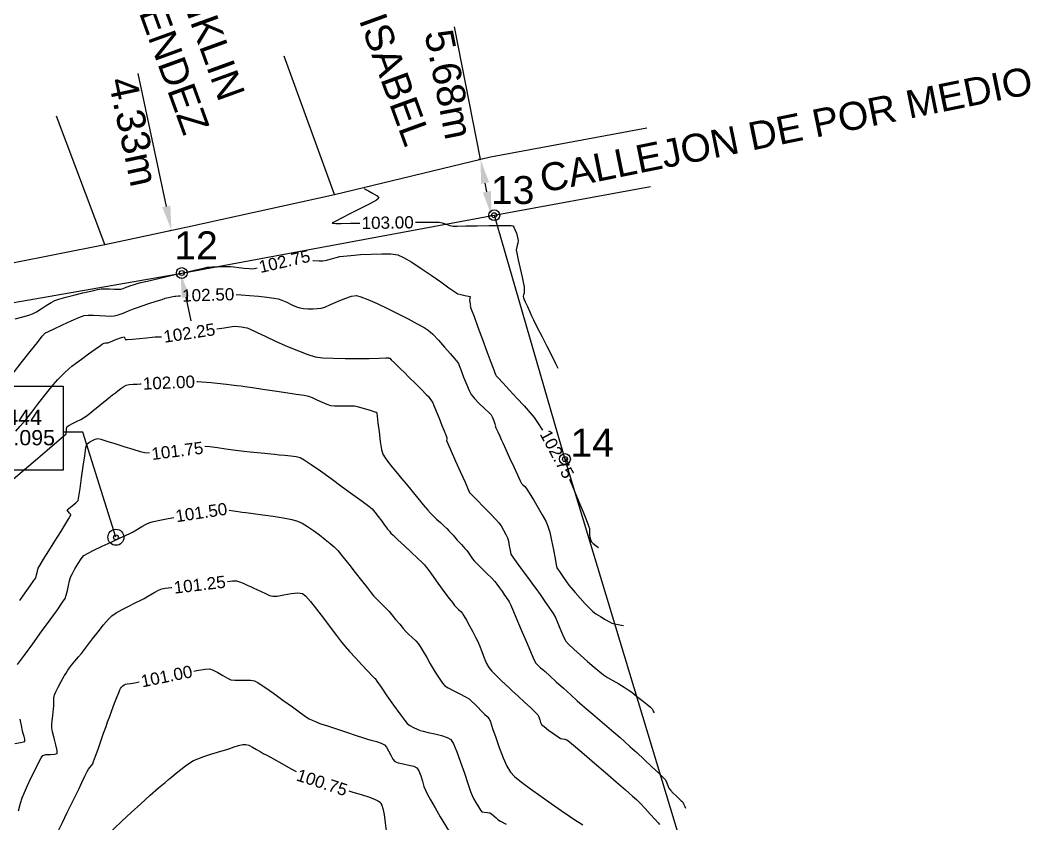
# Model space of a CAD drawing. Header units: millimetres. Extents: x 605578 to 605999, y 1311014 to 1311323.
# Drawn here: x 605751 to 605850.4, y 1311132.9 to 1311212 of the extents above; entities that cross this region are included whole.
import ezdxf

# ---------------------------------------------------------------- set-up
doc = ezdxf.new("R2010")
doc.units = ezdxf.units.MM
doc.header["$LTSCALE"] = 0.0254
doc.header["$MEASUREMENT"] = 0
for name, color, linetype in [('CERCO', 6, 'Continuous'), ('CIRCULO', 1, 'Continuous'), ('CONT-MJR', 30, 'Continuous'), ('CONT-MNR', 56, 'Continuous'), ('COTAS', 3, 'Continuous'), ('PTOS GPS', 1, 'Continuous'), ('PTOS PI', 7, 'Continuous'), ('TEXTO 2', 7, 'Continuous')]:
    doc.layers.add(name, color=color, linetype=linetype)
doc.styles.add('COTAS', font='arial.ttf', dxfattribs={"height": 2.8})
doc.styles.add('CURVAS DE NIVEL', font='arial.ttf', dxfattribs={"height": 1.2})
doc.styles.add('PI', font='arial.ttf', dxfattribs={"height": 2})
doc.styles.add('PUNTOS PI', font='arial.ttf', dxfattribs={"height": 0.08})
doc.dimstyles.new('COTAS LINDEROS', dxfattribs={"dimscale": 40, "dimtxt": 2.8, "dimasz": 0.06, "dimexe": 0.005, "dimexo": 0.005, "dimgap": 0.005, "dimtad": 2, "dimzin": 0, "dimdsep": 46, "dimtxsty": 'COTAS', "dimcen": 0.09, "dimclrd": 1, "dimclre": 1, "dimclrt": 3, "dimadec": 0, "dimazin": 0, "dimtfac": 1, "dimtofl": 0, "dimtmove": 0, "dimatfit": 3, "dimldrblk": 'ARCHTICK', "dimfxl": 1, "dimtolj": 1, "dimtzin": 0, "dimarcsym": 0})

# ---------------------------------------------------------------- blocks, each defined once
blk = doc.blocks.new('*U13')
at = {"layer": 'CONT-MNR', "elevation": 100.75, "flags": 128}
for points in [[(605745.984, 1311100.675), (605746.067, 1311100.813), (605746.26, 1311101.351), (605746.457, 1311102.1), (605746.647, 1311102.958), (605746.818, 1311103.823), (605746.958, 1311104.59), (605747.054, 1311105.157), (605747.096, 1311105.422), (605747.103, 1311105.681), (605747.1, 1311106.003), (605747.118, 1311106.257), (605747.192, 1311106.455), (605747.322, 1311106.734), (605747.459, 1311107.022), (605747.554, 1311107.248), (605747.625, 1311107.535), (605747.758, 1311108.128), (605747.931, 1311108.91), (605748.123, 1311109.767), (605748.31, 1311110.582), (605748.471, 1311111.242), (605748.584, 1311111.63), (605748.75, 1311112), (605748.991, 1311112.465), (605749.265, 1311112.96), (605749.529, 1311113.415), (605749.74, 1311113.764), (605749.945, 1311114.079), (605750.25, 1311114.526), (605750.611, 1311115.043), (605750.986, 1311115.568), (605751.332, 1311116.039), (605751.607, 1311116.395), (605751.939, 1311116.771), (605752.431, 1311117.296), (605753.004, 1311117.898), (605753.58, 1311118.502), (605754.081, 1311119.036), (605754.427, 1311119.425), (605754.73, 1311119.805), (605755.118, 1311120.31), (605755.538, 1311120.871), (605755.938, 1311121.418), (605756.265, 1311121.882), (605756.465, 1311122.193), (605756.624, 1311122.524), (605756.805, 1311122.964), (605756.991, 1311123.441), (605757.167, 1311123.884), (605757.319, 1311124.22), (605757.549, 1311124.589), (605757.987, 1311125.249), (605758.548, 1311126.087), (605759.143, 1311126.99), (605759.685, 1311127.842), (605760.088, 1311128.531), (605760.263, 1311128.943), (605760.2, 1311129.379), (605759.988, 1311129.96), (605759.732, 1311130.587), (605759.565, 1311131.052), (605759.496, 1311131.346), (605759.49, 1311131.503), (605759.501, 1311131.568), (605759.518, 1311131.607), (605759.596, 1311131.722), (605759.815, 1311131.975), (605760.267, 1311132.438), (605761.03, 1311133.171), (605761.933, 1311134.007), (605762.893, 1311134.877), (605763.824, 1311135.709), (605764.644, 1311136.433), (605765.268, 1311136.978), (605765.611, 1311137.273), (605765.934, 1311137.542), (605766.35, 1311137.881), (605766.816, 1311138.25), (605767.288, 1311138.608), (605767.723, 1311138.916), (605768.077, 1311139.133), (605768.498, 1311139.314), (605769.097, 1311139.528), (605769.777, 1311139.749), (605770.442, 1311139.955), (605770.995, 1311140.12), (605771.338, 1311140.222), (605771.654, 1311140.326), (605772.063, 1311140.464), (605772.502, 1311140.6), (605772.908, 1311140.698), (605773.216, 1311140.721), (605773.51, 1311140.632), (605773.881, 1311140.45), (605774.276, 1311140.225), (605774.642, 1311140.005), (605774.927, 1311139.84), (605775.278, 1311139.647), (605775.927, 1311139.289), (605776.749, 1311138.833), (605777.622, 1311138.35), (605778.18, 1311138.042)], [(605783.334, 1311136.139), (605783.736, 1311136.03), (605784.562, 1311135.794), (605785.381, 1311135.529), (605785.941, 1311135.307), (605786.261, 1311135.14), (605786.411, 1311135.032), (605786.463, 1311134.978), (605786.507, 1311134.917), (605786.588, 1311134.75), (605786.697, 1311134.404), (605786.817, 1311133.82), (605786.93, 1311133), (605787.007, 1311132.222), (605787.051, 1311131.64), (605787.065, 1311131.405), (605787.071, 1311131.318), (605787.084, 1311131.238), (605787.189, 1311131.257), (605787.308, 1311131.276), (605787.438, 1311131.144), (605787.599, 1311130.974), (605787.823, 1311130.813), (605788.352, 1311130.439), (605789.064, 1311129.937), (605789.836, 1311129.393), (605790.545, 1311128.891), (605791.069, 1311128.516), (605791.286, 1311128.354), (605791.359, 1311128.164), (605791.437, 1311127.999), (605791.594, 1311128.013), (605791.848, 1311128.073), (605792.057, 1311128.111), (605792.35, 1311128.09), (605792.982, 1311128.029), (605793.79, 1311127.944), (605794.612, 1311127.847), (605795.285, 1311127.752), (605795.647, 1311127.674), (605795.932, 1311127.5), (605796.279, 1311127.224), (605796.607, 1311126.924), (605796.839, 1311126.674), (605797.021, 1311126.377), (605797.28, 1311125.886), (605797.554, 1311125.326), (605797.782, 1311124.82), (605797.906, 1311124.492), (605797.954, 1311124.156), (605797.978, 1311123.715), (605797.983, 1311123.27), (605797.975, 1311122.926), (605797.937, 1311122.563), (605797.858, 1311121.99), (605797.767, 1311121.356), (605797.688, 1311120.81), (605797.648, 1311120.502), (605797.625, 1311120.267), (605797.599, 1311119.963), (605797.592, 1311119.665), (605797.625, 1311119.45), (605797.805, 1311119.242), (605798.174, 1311118.9), (605798.629, 1311118.499), (605799.064, 1311118.11), (605799.374, 1311117.807), (605799.662, 1311117.462), (605800.046, 1311116.974), (605800.441, 1311116.453), (605800.765, 1311116.006), (605800.934, 1311115.744), (605801.006, 1311115.509), (605801.068, 1311115.191), (605801.133, 1311114.875), (605801.212, 1311114.647), (605801.401, 1311114.426), (605801.749, 1311114.08), (605802.146, 1311113.703), (605802.483, 1311113.39), (605802.649, 1311113.236), (605802.75, 1311113.128), (605802.875, 1311112.997), (605802.985, 1311112.918), (605803.14, 1311112.934), (605803.352, 1311112.986), (605803.508, 1311112.995), (605803.656, 1311112.819), (605803.857, 1311112.504), (605804.028, 1311112.251), (605804.25, 1311111.995), (605804.677, 1311111.518), (605805.178, 1311110.973), (605805.622, 1311110.512), (605805.877, 1311110.29), (605806.105, 1311110.247), (605806.424, 1311110.24), (605806.731, 1311110.249), (605806.918, 1311110.258), (605807.089, 1311110.273), (605807.3, 1311110.296), (605807.471, 1311110.314), (605807.764, 1311110.329), (605808.131, 1311110.346)], [(605738.719, 1311086.405), (605738.719, 1311086.43), (605738.717, 1311086.509), (605738.708, 1311086.684), (605738.698, 1311086.977), (605738.705, 1311087.349), (605738.758, 1311087.607), (605738.951, 1311087.795), (605739.281, 1311088.016), (605739.631, 1311088.231), (605739.884, 1311088.397), (605740.116, 1311088.574), (605740.416, 1311088.808), (605740.692, 1311089.041), (605740.85, 1311089.215), (605740.913, 1311089.481), (605740.942, 1311089.839), (605740.974, 1311090.125), (605741.047, 1311090.364), (605741.198, 1311090.819), (605741.393, 1311091.395), (605741.598, 1311091.999), (605741.779, 1311092.534), (605741.904, 1311092.907), (605742.045, 1311093.35), (605742.237, 1311093.956), (605742.432, 1311094.575), (605742.583, 1311095.059), (605742.645, 1311095.258), (605742.646, 1311095.325), (605742.646, 1311095.393), (605742.682, 1311095.575), (605742.76, 1311095.965), (605742.804, 1311096.184)]]:
    blk.add_lwpolyline(points, dxfattribs=at)
at = {"layer": 'CONT-MNR', "color": 2, "char_height": 1.2, "attachment_point": 5, "style": 'CURVAS DE NIVEL'}
for insert, rotation in [((605780.716, 1311136.965, 100.75), 341.98342), ((605810.873, 1311110.473, 100.75), 2.63622), ((605744.351, 1311098.465, 100.75), 50.85796)]:
    blk.add_mtext('{100.75}', dxfattribs=dict(at, insert=insert, rotation=rotation))
blk = doc.blocks.new('*U15')
at = {"layer": 'CONT-MJR', "elevation": 101, "flags": 128}
for points in [[(605768.113, 1311147.939), (605768.382, 1311147.989), (605769.223, 1311148.125), (605769.656, 1311148.16), (605770.016, 1311148.032), (605770.468, 1311147.783), (605770.948, 1311147.491), (605771.398, 1311147.229), (605771.755, 1311147.074), (605772.136, 1311147.031), (605772.642, 1311147.033), (605773.188, 1311147.048), (605773.69, 1311147.043), (605774.062, 1311146.987), (605774.421, 1311146.784), (605775.078, 1311146.347), (605775.928, 1311145.755), (605776.869, 1311145.086), (605777.796, 1311144.42), (605778.605, 1311143.836), (605779.192, 1311143.414), (605779.453, 1311143.232), (605779.734, 1311143.101), (605780.081, 1311142.956), (605780.255, 1311142.886), (605780.299, 1311142.862), (605780.344, 1311142.837), (605780.593, 1311142.754), (605781.238, 1311142.54), (605782.129, 1311142.244), (605783.117, 1311141.916), (605784.053, 1311141.606), (605784.789, 1311141.362), (605785.174, 1311141.234), (605785.556, 1311141.128), (605786.052, 1311140.997), (605786.531, 1311140.846), (605786.866, 1311140.68), (605787.052, 1311140.444), (605787.256, 1311140.072), (605787.467, 1311139.654), (605787.676, 1311139.28), (605787.875, 1311139.038), (605788.191, 1311138.909), (605788.68, 1311138.799), (605789.229, 1311138.691), (605789.721, 1311138.566), (605790.043, 1311138.407), (605790.234, 1311138.106), (605790.413, 1311137.634), (605790.579, 1311137.093), (605790.734, 1311136.583), (605790.877, 1311136.203), (605791.056, 1311135.862), (605791.392, 1311135.253), (605791.834, 1311134.467), (605792.334, 1311133.599), (605792.843, 1311132.739), (605793.313, 1311131.981), (605793.693, 1311131.417), (605793.937, 1311131.141), (605794.311, 1311131.025), (605794.856, 1311130.977), (605795.463, 1311130.957), (605796.025, 1311130.924), (605796.432, 1311130.837), (605796.763, 1311130.625), (605797.217, 1311130.255), (605797.729, 1311129.804), (605798.228, 1311129.351), (605798.648, 1311128.974), (605798.919, 1311128.75), (605799.203, 1311128.58), (605799.587, 1311128.378), (605799.996, 1311128.165), (605800.356, 1311127.965), (605800.593, 1311127.8), (605800.85, 1311127.516), (605801.162, 1311127.108), (605801.412, 1311126.716), (605801.482, 1311126.477), (605801.25, 1311126.439), (605800.758, 1311126.472), (605800.166, 1311126.521), (605799.729, 1311126.535), (605799.476, 1311126.514), (605799.362, 1311126.477), (605799.325, 1311126.451), (605799.297, 1311126.414), (605799.252, 1311126.299), (605799.206, 1311126.036), (605799.18, 1311125.567), (605799.189, 1311124.889), (605799.229, 1311124.24), (605799.28, 1311123.759), (605799.38, 1311123.316), (605799.57, 1311122.651), (605799.808, 1311121.883), (605800.053, 1311121.132), (605800.264, 1311120.518), (605800.399, 1311120.159), (605800.554, 1311119.858), (605800.782, 1311119.464), (605801.026, 1311119.057), (605801.23, 1311118.716), (605801.337, 1311118.52), (605801.407, 1311118.266), (605801.476, 1311117.948), (605801.532, 1311117.749), (605801.676, 1311117.595), (605801.836, 1311117.451), (605802.06, 1311117.233), (605802.592, 1311116.714), (605803.313, 1311116.015), (605804.103, 1311115.255), (605804.84, 1311114.556), (605805.405, 1311114.038), (605805.678, 1311113.82), (605805.895, 1311113.81), (605806.192, 1311113.855), (605806.495, 1311113.92), (605806.727, 1311113.976), (605807.003, 1311114.056), (605807.528, 1311114.218), (605808.185, 1311114.425), (605808.861, 1311114.639), (605809.439, 1311114.821), (605809.806, 1311114.933), (605810.143, 1311115.03), (605810.578, 1311115.153), (605811.045, 1311115.282), (605811.482, 1311115.395), (605811.823, 1311115.473), (605812.232, 1311115.548), (605812.907, 1311115.664), (605813.704, 1311115.791), (605814.481, 1311115.897), (605814.99, 1311115.947), (605815.258, 1311115.953), (605815.365, 1311115.94), (605815.394, 1311115.927), (605815.421, 1311115.896), (605815.464, 1311115.796), (605815.505, 1311115.568), (605815.53, 1311115.179), (605815.55, 1311114.686), (605815.605, 1311114.355), (605815.76, 1311114.12), (605816.004, 1311113.837), (605816.269, 1311113.568), (605816.485, 1311113.375), (605816.799, 1311113.185), (605817.281, 1311112.932), (605817.752, 1311112.692), (605818.033, 1311112.542), (605818.28, 1311112.371), (605818.577, 1311112.154), (605818.765, 1311112.015)], [(605743.53, 1311108.543), (605743.571, 1311108.647), (605743.795, 1311109.277), (605743.917, 1311109.729), (605743.952, 1311110.188), (605743.95, 1311110.818), (605743.927, 1311111.51), (605743.894, 1311112.153), (605743.866, 1311112.639), (605743.856, 1311112.857), (605743.865, 1311112.99), (605743.883, 1311113.155), (605743.912, 1311113.282), (605744.059, 1311113.467), (605744.383, 1311113.85), (605744.77, 1311114.329), (605745.105, 1311114.801), (605745.273, 1311115.163), (605745.202, 1311115.577), (605744.969, 1311116.271), (605744.657, 1311117.11), (605744.352, 1311117.958), (605744.17, 1311118.552), (605744.099, 1311118.902), (605744.092, 1311119.074), (605744.103, 1311119.138), (605744.123, 1311119.196), (605744.192, 1311119.322), (605744.352, 1311119.532), (605744.653, 1311119.84), (605745.116, 1311120.241), (605745.613, 1311120.628), (605746.075, 1311120.965), (605746.432, 1311121.217), (605746.811, 1311121.452), (605747.402, 1311121.787), (605748.112, 1311122.175), (605748.849, 1311122.566), (605749.52, 1311122.911), (605750.031, 1311123.162), (605750.291, 1311123.272), (605750.548, 1311123.264), (605750.892, 1311123.206), (605751.222, 1311123.159), (605751.439, 1311123.185), (605751.574, 1311123.473), (605751.827, 1311124.165), (605752.156, 1311125.127), (605752.521, 1311126.226), (605752.881, 1311127.328), (605753.196, 1311128.301), (605753.423, 1311129.01), (605753.523, 1311129.323), (605753.604, 1311129.586), (605753.703, 1311129.911), (605753.792, 1311130.171), (605753.935, 1311130.476), (605754.26, 1311131.147), (605754.7, 1311132.048), (605755.187, 1311133.046), (605755.658, 1311134.006), (605756.044, 1311134.795), (605756.28, 1311135.279), (605756.495, 1311135.724), (605756.784, 1311136.326), (605757.1, 1311136.984), (605757.395, 1311137.597), (605757.623, 1311138.063), (605757.736, 1311138.282), (605757.865, 1311138.443), (605758.034, 1311138.635), (605758.158, 1311138.797), (605758.248, 1311139.029), (605758.435, 1311139.548), (605758.685, 1311140.254), (605758.963, 1311141.046), (605759.235, 1311141.823), (605759.468, 1311142.484), (605759.627, 1311142.928), (605759.804, 1311143.406), (605760.049, 1311144.059), (605760.317, 1311144.77), (605760.564, 1311145.423), (605760.746, 1311145.902), (605760.818, 1311146.091), (605760.847, 1311146.147), (605760.878, 1311146.203), (605760.978, 1311146.335), (605761.108, 1311146.489), (605761.239, 1311146.568), (605761.379, 1311146.634), (605761.554, 1311146.666), (605761.904, 1311146.721), (605762.294, 1311146.78), (605762.587, 1311146.828), (605762.743, 1311146.86)], [(605729.661, 1311080.923), (605729.661, 1311080.932), (605729.661, 1311080.97), (605729.661, 1311081.052), (605729.661, 1311081.119), (605729.666, 1311081.206), (605729.635, 1311081.265), (605729.6, 1311081.328), (605729.439, 1311081.604), (605728.999, 1311082.354), (605728.344, 1311083.474), (605727.536, 1311084.858), (605726.637, 1311086.403), (605725.71, 1311088.002), (605724.816, 1311089.55), (605724.019, 1311090.944), (605723.38, 1311092.077), (605723.025, 1311092.725), (605722.871, 1311093.026), (605722.83, 1311093.125), (605722.828, 1311093.142), (605722.847, 1311093.148), (605722.916, 1311093.127), (605723.086, 1311093.028), (605723.397, 1311092.811), (605723.834, 1311092.492), (605724.146, 1311092.275), (605724.318, 1311092.176), (605724.389, 1311092.156), (605724.408, 1311092.162), (605724.408, 1311092.179), (605724.374, 1311092.275), (605724.243, 1311092.565), (605723.939, 1311093.192), (605723.388, 1311094.288), (605722.697, 1311095.637), (605721.919, 1311097.141), (605721.106, 1311098.699), (605720.314, 1311100.212), (605719.593, 1311101.579), (605718.999, 1311102.701), (605718.583, 1311103.478), (605718.4, 1311103.81), (605718.198, 1311104.07), (605717.919, 1311104.393), (605717.645, 1311104.717), (605717.458, 1311104.983), (605717.305, 1311105.337), (605717.08, 1311105.931), (605716.854, 1311106.588), (605716.723, 1311107.041), (605716.677, 1311107.277), (605716.68, 1311107.364), (605716.693, 1311107.383), (605716.713, 1311107.382), (605716.783, 1311107.333), (605716.954, 1311107.156), (605717.276, 1311106.767), (605717.774, 1311106.119), (605718.301, 1311105.404), (605718.774, 1311104.742), (605719.115, 1311104.253), (605719.407, 1311103.777), (605719.874, 1311102.973), (605720.452, 1311101.964), (605721.076, 1311100.869), (605721.683, 1311099.812), (605722.208, 1311098.912), (605722.527, 1311098.387), (605722.686, 1311098.147), (605722.746, 1311098.076), (605722.76, 1311098.07), (605722.77, 1311098.086), (605722.763, 1311098.171), (605722.698, 1311098.409), (605722.543, 1311098.866), (605722.314, 1311099.518), (605722.165, 1311099.981), (605722.108, 1311100.228), (605722.109, 1311100.321), (605722.123, 1311100.341), (605722.142, 1311100.34), (605722.221, 1311100.288), (605722.433, 1311100.101), (605722.859, 1311099.681), (605723.558, 1311098.956), (605724.36, 1311098.102), (605725.178, 1311097.219), (605725.922, 1311096.409), (605726.505, 1311095.771), (605726.838, 1311095.406), (605727.134, 1311095.072), (605727.514, 1311094.629), (605727.931, 1311094.141), (605728.34, 1311093.67), (605728.697, 1311093.28), (605728.956, 1311093.035), (605729.291, 1311092.83), (605729.76, 1311092.597), (605730.262, 1311092.361), (605730.695, 1311092.145), (605730.957, 1311091.973), (605731.147, 1311091.695), (605731.347, 1311091.294), (605731.539, 1311090.883), (605731.703, 1311090.574), (605731.947, 1311090.222), (605732.448, 1311089.517), (605733.107, 1311088.61), (605733.827, 1311087.653), (605734.51, 1311086.798), (605734.963, 1311086.288), (605735.216, 1311086.06), (605735.332, 1311085.998), (605735.372, 1311085.998), (605735.403, 1311086.019), (605735.456, 1311086.117), (605735.513, 1311086.384), (605735.555, 1311086.919), (605735.565, 1311087.77), (605735.544, 1311088.69), (605735.512, 1311089.533), (605735.491, 1311090.055), (605735.483, 1311090.31), (605735.484, 1311090.398), (605735.487, 1311090.413), (605735.506, 1311090.433), (605735.575, 1311090.479), (605735.715, 1311090.542), (605735.867, 1311090.573), (605736.012, 1311090.406), (605736.222, 1311090.117), (605736.375, 1311089.974), (605736.456, 1311090.168), (605736.583, 1311090.621), (605736.724, 1311091.173), (605736.852, 1311091.661), (605736.936, 1311091.925), (605737.107, 1311092.146), (605737.343, 1311092.404), (605737.49, 1311092.577), (605737.549, 1311092.725), (605737.607, 1311092.914), (605737.641, 1311093.03), (605737.682, 1311093.152), (605737.718, 1311093.274), (605737.717, 1311093.492), (605737.713, 1311093.891), (605737.73, 1311094.216), (605737.811, 1311094.484), (605737.972, 1311094.948), (605738.157, 1311095.461), (605738.285, 1311095.809), (605738.349, 1311095.984), (605738.37, 1311096.043), (605738.373, 1311096.052), (605738.371, 1311096.055), (605738.359, 1311096.071), (605738.33, 1311096.105), (605738.305, 1311096.135), (605738.271, 1311096.215), (605738.241, 1311096.304), (605738.371, 1311096.517), (605738.698, 1311097.039), (605739.129, 1311097.723), (605739.572, 1311098.424), (605739.934, 1311098.995), (605740.124, 1311099.29), (605740.286, 1311099.521), (605740.505, 1311099.823), (605740.704, 1311100.096), (605740.809, 1311100.239), (605740.915, 1311100.367), (605741.011, 1311100.499), (605741.044, 1311100.62), (605741.079, 1311100.797), (605741.109, 1311100.94), (605741.182, 1311101.206), (605741.356, 1311101.836), (605741.597, 1311102.703), (605741.778, 1311103.352)]]:
    blk.add_lwpolyline(points, dxfattribs=at)
at = {"layer": 'CONT-MJR', "color": 2, "char_height": 1.2, "attachment_point": 5, "style": 'CURVAS DE NIVEL'}
for insert, rotation in [((605765.425, 1311147.414, 101), 11.50812), ((605742.541, 1311105.989, 101), 70.09814)]:
    blk.add_mtext('{101.00}', dxfattribs=dict(at, insert=insert, rotation=rotation))
blk = doc.blocks.new('*U18')
at = {"layer": 'CONT-MNR', "elevation": 101.25, "flags": 128}
for points in [[(605771.405, 1311156.758), (605771.915, 1311156.804), (605772.287, 1311156.808), (605772.583, 1311156.726), (605772.956, 1311156.575), (605773.355, 1311156.392), (605773.725, 1311156.216), (605774.013, 1311156.085), (605774.313, 1311155.946), (605774.712, 1311155.754), (605775.149, 1311155.551), (605775.56, 1311155.381), (605775.884, 1311155.289), (605776.301, 1311155.315), (605776.94, 1311155.427), (605777.66, 1311155.554), (605778.321, 1311155.629), (605778.782, 1311155.581), (605779.087, 1311155.321), (605779.572, 1311154.769), (605780.177, 1311154.013), (605780.845, 1311153.144), (605781.516, 1311152.252), (605782.134, 1311151.428), (605782.638, 1311150.761), (605782.972, 1311150.342), (605783.396, 1311149.869), (605783.985, 1311149.232), (605784.632, 1311148.541), (605785.229, 1311147.909), (605785.667, 1311147.447), (605785.839, 1311147.266), (605785.88, 1311147.227), (605785.921, 1311147.188), (605786.086, 1311146.952), (605786.511, 1311146.345), (605787.098, 1311145.511), (605787.748, 1311144.593), (605788.363, 1311143.735), (605788.843, 1311143.08), (605789.092, 1311142.771), (605789.345, 1311142.594), (605789.697, 1311142.396), (605790.061, 1311142.214), (605790.347, 1311142.084), (605790.641, 1311142.007), (605791.16, 1311141.897), (605791.798, 1311141.758), (605792.45, 1311141.593), (605793.011, 1311141.407), (605793.375, 1311141.202), (605793.625, 1311140.783), (605793.957, 1311139.991), (605794.33, 1311138.976), (605794.706, 1311137.888), (605795.045, 1311136.88), (605795.308, 1311136.1), (605795.457, 1311135.7), (605795.614, 1311135.399), (605795.838, 1311134.999), (605796.08, 1311134.591), (605796.292, 1311134.26), (605796.427, 1311134.096), (605796.656, 1311134.047), (605796.973, 1311134.035), (605797.218, 1311133.999), (605797.38, 1311133.886), (605797.6, 1311133.692), (605797.826, 1311133.487), (605798.006, 1311133.338), (605798.275, 1311133.177), (605798.819, 1311132.865)], [(605750.871, 1311134.17), (605751.064, 1311134.937), (605751.225, 1311135.452), (605751.447, 1311135.978), (605751.758, 1311136.674), (605752.119, 1311137.453), (605752.49, 1311138.228), (605752.831, 1311138.909), (605753.103, 1311139.411), (605753.266, 1311139.643), (605753.56, 1311139.716), (605753.998, 1311139.734), (605754.418, 1311139.754), (605754.656, 1311139.834), (605754.652, 1311140.124), (605754.535, 1311140.678), (605754.368, 1311141.34), (605754.216, 1311141.95), (605754.142, 1311142.351), (605754.149, 1311142.669), (605754.185, 1311143.085), (605754.235, 1311143.528), (605754.282, 1311143.922), (605754.31, 1311144.194), (605754.322, 1311144.504), (605754.331, 1311144.904), (605754.351, 1311145.301), (605754.396, 1311145.601), (605754.521, 1311145.895), (605754.751, 1311146.347), (605755.019, 1311146.841), (605755.254, 1311147.264), (605755.389, 1311147.5), (605755.536, 1311147.741), (605755.727, 1311148.035), (605755.887, 1311148.267), (605756.082, 1311148.51), (605756.415, 1311148.907), (605756.773, 1311149.332), (605757.044, 1311149.657), (605757.258, 1311149.934), (605757.644, 1311150.442), (605758.141, 1311151.092), (605758.689, 1311151.798), (605759.228, 1311152.471), (605759.699, 1311153.024), (605760.041, 1311153.371), (605760.457, 1311153.655), (605761.043, 1311153.985), (605761.704, 1311154.327), (605762.347, 1311154.644), (605762.879, 1311154.903), (605763.206, 1311155.067), (605763.496, 1311155.235), (605763.867, 1311155.458), (605764.267, 1311155.693), (605764.644, 1311155.897), (605764.946, 1311156.027), (605765.293, 1311156.094), (605765.858, 1311156.163), (605765.946, 1311156.172)]]:
    blk.add_lwpolyline(points, dxfattribs=at)
at = {"layer": 'CONT-MNR', "color": 2, "insert": (605768.679, 1311156.433, 101.25), "char_height": 1.2, "attachment_point": 5, "rotation": 6.79295, "style": 'CURVAS DE NIVEL'}
blk.add_mtext('{101.25}', dxfattribs=at)
blk = doc.blocks.new('*U22')
at = {"layer": 'CONT-MJR', "elevation": 101.5, "flags": 128}
for points in [[(605771.573, 1311163.765), (605771.999, 1311163.705), (605772.479, 1311163.628), (605772.851, 1311163.568), (605773.225, 1311163.521), (605773.943, 1311163.432), (605774.878, 1311163.312), (605775.906, 1311163.169), (605776.902, 1311163.011), (605777.742, 1311162.849), (605778.301, 1311162.691), (605778.74, 1311162.473), (605779.275, 1311162.149), (605779.862, 1311161.754), (605780.46, 1311161.323), (605781.025, 1311160.891), (605781.517, 1311160.494), (605781.891, 1311160.165), (605782.248, 1311159.783), (605782.752, 1311159.183), (605783.349, 1311158.442), (605783.982, 1311157.638), (605784.598, 1311156.848), (605785.141, 1311156.15), (605785.555, 1311155.62), (605785.785, 1311155.336), (605786.034, 1311155.071), (605786.362, 1311154.737), (605786.718, 1311154.38), (605787.047, 1311154.047), (605787.298, 1311153.783), (605787.568, 1311153.469), (605787.941, 1311153.021), (605788.344, 1311152.535), (605788.702, 1311152.106), (605788.941, 1311151.832), (605789.21, 1311151.573), (605789.567, 1311151.25), (605789.918, 1311150.924), (605790.172, 1311150.655), (605790.361, 1311150.366), (605790.659, 1311149.864), (605791.01, 1311149.255), (605791.358, 1311148.644), (605791.648, 1311148.138), (605791.824, 1311147.842), (605792.024, 1311147.533), (605792.286, 1311147.137), (605792.561, 1311146.755), (605792.799, 1311146.486), (605793.119, 1311146.282), (605793.657, 1311145.996), (605794.274, 1311145.681), (605794.826, 1311145.394), (605795.171, 1311145.188), (605795.418, 1311144.973), (605795.73, 1311144.665), (605796.05, 1311144.334), (605796.319, 1311144.05), (605796.48, 1311143.882), (605796.696, 1311143.691), (605796.963, 1311143.453), (605797.156, 1311143.246), (605797.267, 1311142.952), (605797.487, 1311142.297), (605797.788, 1311141.405), (605798.14, 1311140.401), (605798.517, 1311139.413), (605798.89, 1311138.564), (605799.231, 1311137.98), (605799.643, 1311137.567), (605800.332, 1311137.002), (605801.215, 1311136.333), (605802.211, 1311135.614), (605803.237, 1311134.894), (605804.21, 1311134.224), (605805.048, 1311133.657), (605805.668, 1311133.243), (605805.988, 1311133.033), (605806.347, 1311132.818)], [(605750.501, 1311140.822), (605751.055, 1311140.901), (605751.348, 1311140.958), (605751.457, 1311140.993), (605751.48, 1311141.009), (605751.491, 1311141.032), (605751.5, 1311141.1), (605751.484, 1311141.245), (605751.427, 1311141.486), (605751.336, 1311141.798), (605751.27, 1311142.037), (605751.192, 1311142.411), (605751.023, 1311143.218)], [(605750.749, 1311148.568), (605751.438, 1311149.506), (605752.258, 1311150.625), (605753.128, 1311151.816), (605753.963, 1311152.968), (605754.681, 1311153.968), (605755.2, 1311154.707), (605755.436, 1311155.072), (605755.554, 1311155.413), (605755.665, 1311155.869), (605755.773, 1311156.365), (605755.88, 1311156.823), (605755.991, 1311157.168), (605756.16, 1311157.523), (605756.417, 1311158.003), (605756.719, 1311158.518), (605757.026, 1311158.978), (605757.295, 1311159.294), (605757.646, 1311159.514), (605758.284, 1311159.84), (605759.096, 1311160.225), (605759.969, 1311160.626), (605760.787, 1311160.996), (605761.436, 1311161.29), (605761.804, 1311161.462), (605762.133, 1311161.645), (605762.552, 1311161.89), (605763.002, 1311162.151), (605763.425, 1311162.381), (605763.763, 1311162.536), (605764.131, 1311162.635), (605764.772, 1311162.776), (605765.58, 1311162.941), (605766.142, 1311163.051)]]:
    blk.add_lwpolyline(points, dxfattribs=at)
at = {"layer": 'CONT-MJR', "color": 2, "insert": (605768.838, 1311163.535, 101.5), "char_height": 1.2, "attachment_point": 5, "rotation": 8.55596, "style": 'CURVAS DE NIVEL'}
blk.add_mtext('{101.50}', dxfattribs=at)
blk = doc.blocks.new('*U24')
at = {"layer": 'CONT-MNR', "elevation": 101.75, "flags": 128}
for points in [[(605750.997, 1311154.893), (605751.52, 1311155.618), (605752.008, 1311156.307), (605752.379, 1311156.846), (605752.551, 1311157.115), (605752.637, 1311157.401), (605752.718, 1311157.768), (605752.8, 1311158.057), (605752.962, 1311158.333), (605753.336, 1311158.94), (605753.852, 1311159.765), (605754.435, 1311160.699), (605755.014, 1311161.628), (605755.517, 1311162.442), (605755.815, 1311162.936), (605755.955, 1311163.176), (605755.998, 1311163.261), (605756.004, 1311163.279), (605755.999, 1311163.304), (605755.964, 1311163.365), (605755.874, 1311163.476), (605755.735, 1311163.632), (605755.649, 1311163.782), (605755.801, 1311163.935), (605756.133, 1311164.194), (605756.491, 1311164.482), (605756.716, 1311164.725), (605756.802, 1311165.103), (605756.926, 1311165.901), (605757.073, 1311166.95), (605757.228, 1311168.079), (605757.375, 1311169.12), (605757.499, 1311169.902), (605757.584, 1311170.257), (605757.776, 1311170.423), (605758.08, 1311170.601), (605758.405, 1311170.747), (605758.658, 1311170.818), (605758.954, 1311170.753), (605759.554, 1311170.569), (605760.35, 1311170.311), (605761.233, 1311170.023), (605762.092, 1311169.751), (605762.818, 1311169.54), (605763.301, 1311169.434), (605763.74, 1311169.417)], [(605769.191, 1311170.076), (605769.668, 1311170.02), (605770.445, 1311169.914), (605771.252, 1311169.799), (605771.978, 1311169.696), (605772.508, 1311169.626), (605773.008, 1311169.572), (605773.659, 1311169.504), (605774.377, 1311169.432), (605775.076, 1311169.361), (605775.669, 1311169.301), (605776.071, 1311169.258), (605776.496, 1311169.22), (605777.047, 1311169.177), (605777.635, 1311169.122), (605778.173, 1311169.046), (605778.574, 1311168.944), (605778.937, 1311168.73), (605779.626, 1311168.267), (605780.547, 1311167.623), (605781.604, 1311166.87), (605782.703, 1311166.076), (605783.75, 1311165.312), (605784.649, 1311164.646), (605785.306, 1311164.15), (605785.626, 1311163.891), (605785.899, 1311163.581), (605786.241, 1311163.14), (605786.586, 1311162.672), (605786.866, 1311162.284), (605787.015, 1311162.08), (605787.159, 1311161.901), (605787.339, 1311161.682), (605787.488, 1311161.509), (605787.702, 1311161.303), (605788.177, 1311160.852), (605788.806, 1311160.257), (605789.483, 1311159.618), (605790.1, 1311159.036), (605790.551, 1311158.61), (605790.73, 1311158.441), (605790.793, 1311158.373), (605790.855, 1311158.303), (605791.011, 1311158.091), (605791.404, 1311157.554), (605791.943, 1311156.817), (605792.537, 1311156.007), (605793.094, 1311155.249), (605793.524, 1311154.67), (605793.733, 1311154.395), (605793.905, 1311154.218), (605794.135, 1311153.999), (605794.363, 1311153.779), (605794.526, 1311153.597), (605794.668, 1311153.368), (605794.915, 1311152.935), (605795.22, 1311152.386), (605795.535, 1311151.806), (605795.813, 1311151.281), (605796.008, 1311150.897), (605796.196, 1311150.455), (605796.419, 1311149.874), (605796.658, 1311149.252), (605796.896, 1311148.686), (605797.115, 1311148.275), (605797.408, 1311147.918), (605797.828, 1311147.488), (605798.299, 1311147.04), (605798.745, 1311146.627), (605799.088, 1311146.306), (605799.444, 1311145.971), (605799.993, 1311145.462), (605800.627, 1311144.877), (605801.234, 1311144.312), (605801.704, 1311143.864), (605801.927, 1311143.632), (605802.021, 1311143.427), (605802.114, 1311143.146), (605802.208, 1311142.866), (605802.307, 1311142.668), (605802.541, 1311142.464), (605802.986, 1311142.127), (605803.501, 1311141.756), (605803.944, 1311141.449), (605804.172, 1311141.303), (605804.358, 1311141.261), (605804.597, 1311141.228), (605804.78, 1311141.183), (605805.029, 1311140.983), (605805.629, 1311140.477), (605806.486, 1311139.747), (605807.503, 1311138.876), (605808.584, 1311137.946), (605809.633, 1311137.04), (605810.553, 1311136.24), (605811.249, 1311135.63), (605811.624, 1311135.291), (605811.986, 1311134.926), (605812.47, 1311134.419), (605812.993, 1311133.86), (605813.471, 1311133.341), (605813.766, 1311133.014), (605813.908, 1311132.852)]]:
    blk.add_lwpolyline(points, dxfattribs=at)
at = {"layer": 'CONT-MNR', "color": 2, "insert": (605766.484, 1311169.6, 101.75), "char_height": 1.2, "attachment_point": 5, "rotation": 7.1246, "style": 'CURVAS DE NIVEL'}
blk.add_mtext('{101.75}', dxfattribs=at)
blk = doc.blocks.new('*U25')
at = {"layer": 'CONT-MJR', "elevation": 102, "flags": 128}
for points in [[(605749.874, 1311166.407), (605751.219, 1311167.563), (605752.521, 1311168.676), (605753.692, 1311169.675), (605754.642, 1311170.486), (605755.285, 1311171.041), (605755.533, 1311171.266), (605755.577, 1311171.489), (605755.596, 1311171.784), (605755.647, 1311171.996), (605755.816, 1311172.108), (605756.158, 1311172.282), (605756.577, 1311172.484), (605756.979, 1311172.681), (605757.269, 1311172.843), (605757.602, 1311173.091), (605758.177, 1311173.546), (605758.868, 1311174.102), (605759.551, 1311174.653), (605760.099, 1311175.096), (605760.387, 1311175.324), (605760.615, 1311175.5), (605760.91, 1311175.725), (605761.211, 1311175.935), (605761.456, 1311176.067), (605761.74, 1311176.123), (605762.131, 1311176.156), (605762.531, 1311176.175), (605762.84, 1311176.189), (605762.917, 1311176.193)], [(605768.39, 1311176.411), (605768.503, 1311176.413), (605768.876, 1311176.394), (605769.365, 1311176.358), (605769.823, 1311176.319), (605770.108, 1311176.294), (605770.384, 1311176.267), (605770.726, 1311176.232), (605771.002, 1311176.202), (605771.305, 1311176.165), (605771.808, 1311176.103), (605772.347, 1311176.036), (605772.757, 1311175.982), (605773.132, 1311175.929), (605773.884, 1311175.823), (605774.889, 1311175.68), (605776.023, 1311175.515), (605777.162, 1311175.347), (605778.182, 1311175.191), (605778.961, 1311175.064), (605779.373, 1311174.983), (605779.745, 1311174.842), (605780.214, 1311174.626), (605780.716, 1311174.388), (605781.185, 1311174.18), (605781.556, 1311174.057), (605781.945, 1311174.02), (605782.457, 1311174.02), (605783.009, 1311174.035), (605783.519, 1311174.043), (605783.902, 1311174.021), (605784.312, 1311173.929), (605784.869, 1311173.772), (605785.435, 1311173.598), (605785.804, 1311173.48), (605785.986, 1311173.42), (605786.047, 1311173.4), (605786.055, 1311173.396), (605786.058, 1311173.391), (605786.067, 1311173.369), (605786.084, 1311173.32), (605786.098, 1311173.274), (605786.128, 1311173.009), (605786.205, 1311172.344), (605786.314, 1311171.457), (605786.442, 1311170.529), (605786.572, 1311169.739), (605786.691, 1311169.265), (605786.903, 1311168.899), (605787.234, 1311168.453), (605787.616, 1311167.985), (605787.981, 1311167.553), (605788.261, 1311167.217), (605788.528, 1311166.888), (605788.974, 1311166.343), (605789.526, 1311165.67), (605790.114, 1311164.959), (605790.664, 1311164.297), (605791.104, 1311163.774), (605791.363, 1311163.478), (605791.625, 1311163.216), (605791.974, 1311162.89), (605792.351, 1311162.542), (605792.701, 1311162.217), (605792.967, 1311161.959), (605793.22, 1311161.692), (605793.59, 1311161.289), (605794.013, 1311160.824), (605794.422, 1311160.371), (605794.751, 1311160.001), (605794.935, 1311159.79), (605795.101, 1311159.569), (605795.308, 1311159.279), (605795.515, 1311158.99), (605795.684, 1311158.772), (605795.937, 1311158.511), (605796.391, 1311158.062), (605796.918, 1311157.541), (605797.393, 1311157.067), (605797.687, 1311156.756), (605797.897, 1311156.486), (605798.167, 1311156.114), (605798.443, 1311155.724), (605798.666, 1311155.402), (605798.783, 1311155.234), (605798.888, 1311155.087), (605799.016, 1311154.905), (605799.112, 1311154.754), (605799.238, 1311154.468), (605799.531, 1311153.784), (605799.937, 1311152.833), (605800.4, 1311151.748), (605800.866, 1311150.66), (605801.28, 1311149.702), (605801.586, 1311149.005), (605801.73, 1311148.703), (605801.931, 1311148.499), (605802.207, 1311148.266), (605802.431, 1311148.08), (605802.648, 1311147.883), (605803.11, 1311147.461), (605803.737, 1311146.889), (605804.448, 1311146.242), (605805.163, 1311145.594), (605805.798, 1311145.02), (605806.275, 1311144.594), (605806.733, 1311144.196), (605807.331, 1311143.684), (605808.014, 1311143.103), (605808.726, 1311142.497), (605809.414, 1311141.911), (605810.021, 1311141.388), (605810.492, 1311140.973), (605810.991, 1311140.521), (605811.656, 1311139.909), (605812.402, 1311139.218), (605813.143, 1311138.527), (605813.793, 1311137.915), (605814.264, 1311137.462), (605814.472, 1311137.248), (605814.584, 1311137.001), (605814.698, 1311136.676), (605814.808, 1311136.425), (605814.977, 1311136.222), (605815.253, 1311135.928), (605815.525, 1311135.648), (605815.685, 1311135.489), (605815.829, 1311135.359), (605816.008, 1311135.204), (605816.1, 1311135.124), (605816.148, 1311135.073), (605816.194, 1311135.021), (605816.257, 1311134.882), (605816.373, 1311134.623), (605816.451, 1311134.449)]]:
    blk.add_lwpolyline(points, dxfattribs=at)
at = {"layer": 'CONT-MJR', "color": 2, "insert": (605765.653, 1311176.311, 102), "char_height": 1.2, "attachment_point": 5, "rotation": 2.33097, "style": 'CURVAS DE NIVEL'}
blk.add_mtext('{102.00}', dxfattribs=at)
blk = doc.blocks.new('*U26')
at = {"layer": 'CONT-MNR', "elevation": 102.25, "flags": 128}
for points in [[(605770.371, 1311181.6), (605771.095, 1311181.707), (605771.888, 1311181.819), (605772.246, 1311181.862), (605772.489, 1311181.845), (605772.802, 1311181.803), (605773.113, 1311181.749), (605773.351, 1311181.695), (605773.644, 1311181.567), (605774.281, 1311181.269), (605775.168, 1311180.853), (605776.211, 1311180.372), (605777.314, 1311179.88), (605778.383, 1311179.427), (605779.325, 1311179.069), (605780.043, 1311178.857), (605780.792, 1311178.759), (605781.812, 1311178.703), (605782.989, 1311178.68), (605784.21, 1311178.681), (605785.359, 1311178.697), (605786.322, 1311178.719), (605786.986, 1311178.739), (605787.236, 1311178.747), (605787.306, 1311178.729), (605787.373, 1311178.707), (605787.52, 1311178.567), (605787.849, 1311178.246), (605788.222, 1311177.881), (605788.502, 1311177.606), (605788.78, 1311177.331), (605789.285, 1311176.831), (605789.898, 1311176.224), (605790.498, 1311175.626), (605790.966, 1311175.157), (605791.183, 1311174.933), (605791.317, 1311174.752), (605791.473, 1311174.521), (605791.589, 1311174.329), (605791.704, 1311174.063), (605791.933, 1311173.505), (605792.218, 1311172.804), (605792.5, 1311172.106), (605792.72, 1311171.56), (605792.819, 1311171.313), (605792.881, 1311171.165), (605792.956, 1311170.984), (605792.995, 1311170.872), (605792.974, 1311170.743), (605792.953, 1311170.614), (605793.081, 1311170.318), (605793.405, 1311169.584), (605793.848, 1311168.589), (605794.33, 1311167.508), (605794.772, 1311166.517), (605795.096, 1311165.793), (605795.222, 1311165.511), (605795.261, 1311165.426), (605795.457, 1311165.23), (605795.95, 1311164.738), (605796.599, 1311164.085), (605797.267, 1311163.408), (605797.815, 1311162.843), (605798.103, 1311162.525), (605798.312, 1311162.217), (605798.562, 1311161.804), (605798.793, 1311161.384), (605798.947, 1311161.054), (605799.035, 1311160.706), (605799.113, 1311160.244), (605799.195, 1311159.785), (605799.291, 1311159.442), (605799.467, 1311159.156), (605799.804, 1311158.678), (605800.235, 1311158.091), (605800.692, 1311157.476), (605801.109, 1311156.915), (605801.418, 1311156.49), (605801.726, 1311156.052), (605802.145, 1311155.457), (605802.612, 1311154.79), (605803.062, 1311154.138), (605803.433, 1311153.585), (605803.662, 1311153.216), (605803.841, 1311152.826), (605804.043, 1311152.307), (605804.257, 1311151.75), (605804.472, 1311151.242), (605804.676, 1311150.873), (605804.957, 1311150.569), (605805.464, 1311150.089), (605806.112, 1311149.505), (605806.814, 1311148.889), (605807.484, 1311148.315), (605808.036, 1311147.853), (605808.385, 1311147.576), (605808.784, 1311147.314), (605809.314, 1311147), (605809.889, 1311146.67), (605810.422, 1311146.359), (605810.826, 1311146.103), (605811.175, 1311145.844), (605811.649, 1311145.473), (605812.166, 1311145.059), (605812.646, 1311144.668), (605813.007, 1311144.368), (605813.166, 1311144.227), (605813.242, 1311144.094), (605813.32, 1311143.921), (605813.369, 1311143.809)], [(605750.609, 1311171.543), (605751.035, 1311172.016), (605751.569, 1311172.657), (605752.164, 1311173.4), (605752.777, 1311174.18), (605753.361, 1311174.931), (605753.87, 1311175.588), (605754.26, 1311176.086), (605754.484, 1311176.359), (605754.744, 1311176.633), (605755.088, 1311176.98), (605755.463, 1311177.347), (605755.818, 1311177.682), (605756.101, 1311177.933), (605756.454, 1311178.204), (605757.043, 1311178.634), (605757.736, 1311179.132), (605758.402, 1311179.605), (605758.91, 1311179.963), (605759.128, 1311180.114), (605759.281, 1311180.188), (605759.415, 1311180.243), (605759.525, 1311180.242), (605759.636, 1311180.241), (605759.898, 1311180.338), (605760.448, 1311180.546), (605760.998, 1311180.75), (605761.263, 1311180.834), (605761.302, 1311180.692), (605761.343, 1311180.545), (605761.559, 1311180.554), (605762.075, 1311180.598), (605762.749, 1311180.66), (605763.439, 1311180.726), (605764.003, 1311180.78), (605764.299, 1311180.806), (605764.526, 1311180.816), (605764.818, 1311180.824), (605764.934, 1311180.828)]]:
    blk.add_lwpolyline(points, dxfattribs=at)
at = {"layer": 'CONT-MNR', "color": 2, "insert": (605767.656, 1311181.192, 102.25), "char_height": 1.2, "attachment_point": 5, "rotation": 8.57817, "style": 'CURVAS DE NIVEL'}
blk.add_mtext('{102.25}', dxfattribs=at)
blk = doc.blocks.new('*U27')
at = {"layer": 'CONT-MJR', "elevation": 102.5, "flags": 128}
for points in [[(605750.128, 1311176.974), (605751.135, 1311178.245), (605752.024, 1311179.371), (605752.734, 1311180.272), (605753.205, 1311180.871), (605753.376, 1311181.089), (605753.422, 1311181.157), (605753.468, 1311181.181), (605753.517, 1311181.204), (605753.756, 1311181.322), (605754.361, 1311181.616), (605755.176, 1311182.005), (605756.042, 1311182.404), (605756.804, 1311182.73), (605757.303, 1311182.902), (605757.708, 1311182.94), (605758.242, 1311182.934), (605758.836, 1311182.906), (605759.42, 1311182.873), (605759.926, 1311182.857), (605760.284, 1311182.877), (605760.671, 1311182.98), (605761.162, 1311183.156), (605761.687, 1311183.363), (605762.175, 1311183.559), (605762.556, 1311183.704), (605763.016, 1311183.86), (605763.681, 1311184.081), (605764.39, 1311184.315), (605764.982, 1311184.507), (605765.296, 1311184.606), (605765.625, 1311184.687), (605766.025, 1311184.778), (605766.223, 1311184.821), (605766.322, 1311184.826), (605766.598, 1311184.837), (605766.781, 1311184.844)], [(605772.256, 1311184.982), (605772.767, 1311184.953), (605773.568, 1311184.89), (605774.448, 1311184.809), (605775.29, 1311184.72), (605775.979, 1311184.634), (605776.398, 1311184.56), (605776.766, 1311184.427), (605777.233, 1311184.215), (605777.73, 1311183.979), (605778.185, 1311183.774), (605778.53, 1311183.656), (605778.873, 1311183.61), (605779.324, 1311183.583), (605779.811, 1311183.577), (605780.263, 1311183.59), (605780.609, 1311183.625), (605780.971, 1311183.746), (605781.548, 1311183.991), (605782.244, 1311184.294), (605782.967, 1311184.587), (605783.621, 1311184.804), (605784.114, 1311184.877), (605784.533, 1311184.767), (605785.229, 1311184.491), (605786.121, 1311184.092), (605787.132, 1311183.612), (605788.18, 1311183.093), (605789.185, 1311182.577), (605790.069, 1311182.107), (605790.751, 1311181.725), (605791.151, 1311181.473), (605791.592, 1311181.076), (605792.157, 1311180.485), (605792.755, 1311179.816), (605793.296, 1311179.189), (605793.692, 1311178.722), (605793.852, 1311178.531), (605793.935, 1311178.449), (605794.013, 1311178.37), (605794.07, 1311178.288), (605794.125, 1311178.204), (605794.199, 1311178.004), (605794.38, 1311177.511), (605794.629, 1311176.853), (605794.905, 1311176.153), (605795.167, 1311175.539), (605795.376, 1311175.137), (605795.697, 1311174.752), (605796.176, 1311174.271), (605796.691, 1311173.782), (605797.121, 1311173.375), (605797.344, 1311173.139), (605797.463, 1311172.895), (605797.597, 1311172.552), (605797.706, 1311172.247), (605797.752, 1311172.114), (605797.741, 1311172.046), (605797.815, 1311171.877), (605797.988, 1311171.486), (605798.187, 1311171.04), (605798.336, 1311170.706), (605798.485, 1311170.38), (605798.778, 1311169.741), (605799.155, 1311168.918), (605799.558, 1311168.043), (605799.928, 1311167.243), (605800.207, 1311166.648), (605800.335, 1311166.389), (605800.466, 1311166.246), (605800.643, 1311166.079), (605800.777, 1311165.938), (605800.905, 1311165.741), (605801.182, 1311165.298), (605801.554, 1311164.69), (605801.967, 1311163.995), (605802.369, 1311163.295), (605802.706, 1311162.669), (605802.924, 1311162.198), (605803.1, 1311161.602), (605803.288, 1311160.773), (605803.47, 1311159.859), (605803.627, 1311159.009), (605803.743, 1311158.373), (605803.798, 1311158.099), (605803.869, 1311157.986), (605803.97, 1311157.853), (605804.053, 1311157.745), (605804.19, 1311157.54), (605804.455, 1311157.143), (605804.751, 1311156.708), (605804.985, 1311156.386), (605805.21, 1311156.116), (605805.608, 1311155.658), (605806.098, 1311155.103), (605806.601, 1311154.547), (605807.036, 1311154.082), (605807.323, 1311153.803), (605807.641, 1311153.573), (605808.082, 1311153.29), (605808.554, 1311153.007), (605808.963, 1311152.777), (605809.215, 1311152.651), (605809.478, 1311152.579), (605809.832, 1311152.511), (605810.166, 1311152.455), (605810.366, 1311152.422)]]:
    blk.add_lwpolyline(points, dxfattribs=at)
at = {"layer": 'CONT-MJR', "color": 2, "insert": (605769.518, 1311184.94, 102.5), "char_height": 1.2, "attachment_point": 5, "rotation": 1.64095, "style": 'CURVAS DE NIVEL'}
blk.add_mtext('{102.50}', dxfattribs=at)
blk = doc.blocks.new('*U29')
at = {"layer": 'CONT-MNR', "elevation": 102.75, "flags": 128}
for points in [[(605779.807, 1311188.336), (605779.834, 1311188.334), (605780.424, 1311188.288), (605780.799, 1311188.281), (605781.165, 1311188.358), (605781.632, 1311188.495), (605782.099, 1311188.634), (605782.465, 1311188.72), (605782.837, 1311188.762), (605783.553, 1311188.83), (605784.495, 1311188.905), (605785.544, 1311188.966), (605786.582, 1311188.993), (605787.49, 1311188.969), (605788.151, 1311188.872), (605788.728, 1311188.618), (605789.528, 1311188.153), (605790.463, 1311187.549), (605791.444, 1311186.882), (605792.383, 1311186.224), (605793.189, 1311185.652), (605793.776, 1311185.238), (605794.054, 1311185.057), (605794.345, 1311184.974), (605794.742, 1311184.894), (605795.098, 1311184.824), (605795.265, 1311184.775), (605795.244, 1311184.612), (605795.2, 1311184.428), (605795.228, 1311184.258), (605795.278, 1311184.022), (605795.306, 1311183.901), (605795.284, 1311183.829), (605795.387, 1311183.548), (605795.658, 1311182.811), (605796.042, 1311181.768), (605796.483, 1311180.57), (605796.926, 1311179.37), (605797.313, 1311178.319), (605797.591, 1311177.568), (605797.702, 1311177.269), (605797.76, 1311177.122), (605797.827, 1311176.98), (605798.015, 1311176.775), (605798.482, 1311176.276), (605799.13, 1311175.583), (605799.86, 1311174.796), (605800.573, 1311174.018), (605801.171, 1311173.348), (605801.555, 1311172.888), (605801.898, 1311172.4), (605802.324, 1311171.746), (605802.396, 1311171.631)], [(605750.529, 1311182.605), (605751.273, 1311182.794), (605751.872, 1311182.953), (605752.239, 1311183.075), (605752.618, 1311183.283), (605753.09, 1311183.583), (605753.595, 1311183.912), (605754.069, 1311184.208), (605754.45, 1311184.407), (605754.843, 1311184.535), (605755.501, 1311184.715), (605756.316, 1311184.924), (605757.179, 1311185.135), (605757.982, 1311185.323), (605758.617, 1311185.463), (605758.975, 1311185.529), (605759.327, 1311185.544), (605759.8, 1311185.537), (605760.294, 1311185.521), (605760.705, 1311185.508), (605760.931, 1311185.513), (605761.158, 1311185.582), (605761.436, 1311185.691), (605761.66, 1311185.778), (605761.916, 1311185.866), (605762.259, 1311185.98), (605762.538, 1311186.067), (605762.884, 1311186.151), (605763.673, 1311186.337), (605764.757, 1311186.59), (605765.988, 1311186.877), (605767.217, 1311187.162), (605768.296, 1311187.411), (605769.076, 1311187.589), (605769.409, 1311187.662), (605769.636, 1311187.68), (605769.918, 1311187.691), (605770.146, 1311187.698), (605770.413, 1311187.71), (605770.867, 1311187.728), (605771.356, 1311187.742), (605771.728, 1311187.742), (605772.045, 1311187.712), (605772.512, 1311187.651), (605773.041, 1311187.583), (605773.54, 1311187.532), (605773.92, 1311187.521), (605774.345, 1311187.595)], [(605805.041, 1311166.82), (605805.125, 1311166.639), (605805.312, 1311166.199), (605805.61, 1311165.472), (605805.97, 1311164.586), (605806.34, 1311163.665), (605806.67, 1311162.835), (605806.909, 1311162.221), (605807.008, 1311161.949), (605807.02, 1311161.754), (605807.015, 1311161.508), (605807.019, 1311161.31), (605807.047, 1311161.111), (605807.094, 1311160.864), (605807.159, 1311160.681), (605807.363, 1311160.492), (605807.682, 1311160.249), (605807.893, 1311160.093)]]:
    blk.add_lwpolyline(points, dxfattribs=at)
at = {"layer": 'CONT-MNR', "color": 2, "char_height": 1.2, "attachment_point": 5, "style": 'CURVAS DE NIVEL'}
for insert, rotation in [((605777.015, 1311188.234, 102.75), 12.85236), ((605803.817, 1311169.279, 102.75), 298.23311)]:
    blk.add_mtext('{102.75}', dxfattribs=dict(at, insert=insert, rotation=rotation))
blk = doc.blocks.new('*U30')
at = {"layer": 'CONT-MJR', "elevation": 103, "flags": 128}
for points in [[(605784.893, 1311195.398), (605784.925, 1311195.378), (605785.031, 1311195.318), (605785.271, 1311195.186), (605785.665, 1311194.964), (605786.116, 1311194.675), (605786.311, 1311194.463), (605786.054, 1311194.269), (605785.396, 1311193.902), (605784.498, 1311193.434), (605783.521, 1311192.939), (605782.625, 1311192.49), (605782.075, 1311192.212), (605781.813, 1311192.077), (605781.73, 1311192.029), (605781.72, 1311192.021), (605781.727, 1311192.013), (605781.766, 1311192), (605781.874, 1311191.987), (605782.056, 1311191.979), (605782.241, 1311191.975), (605782.603, 1311191.979), (605783.512, 1311191.993), (605784.425, 1311192.007)], [(605789.902, 1311192.084), (605790.857, 1311192.095), (605791.809, 1311192.101), (605792.228, 1311192.094), (605792.528, 1311192.023), (605792.909, 1311191.904), (605793.29, 1311191.784), (605793.589, 1311191.712), (605794, 1311191.707), (605794.851, 1311191.723), (605795.962, 1311191.748), (605797.158, 1311191.771), (605798.26, 1311191.782), (605798.955, 1311191.774), (605799.307, 1311191.756), (605799.44, 1311191.735), (605799.472, 1311191.723), (605799.506, 1311191.692), (605799.577, 1311191.596), (605799.684, 1311191.383), (605799.818, 1311191.026), (605799.946, 1311190.583), (605800.004, 1311190.3), (605799.959, 1311190.021), (605799.862, 1311189.673), (605799.808, 1311189.391), (605799.865, 1311189.059), (605800.008, 1311188.38), (605800.194, 1311187.531), (605800.381, 1311186.688), (605800.527, 1311186.026), (605800.589, 1311185.721), (605800.594, 1311185.514), (605800.588, 1311185.26), (605800.578, 1311185.102), (605800.529, 1311184.953), (605800.488, 1311184.805), (605800.535, 1311184.656), (605800.599, 1311184.505), (605800.697, 1311184.273), (605800.901, 1311183.797), (605801.131, 1311183.267), (605801.31, 1311182.869), (605801.491, 1311182.502), (605801.848, 1311181.795), (605802.312, 1311180.879), (605802.817, 1311179.885), (605803.296, 1311178.943), (605803.682, 1311178.185), (605803.908, 1311177.74)]]:
    blk.add_lwpolyline(points, dxfattribs=at)
at = {"layer": 'CONT-MJR', "color": 2, "insert": (605787.163, 1311192.048, 103), "char_height": 1.2, "attachment_point": 5, "rotation": 0.82769, "style": 'CURVAS DE NIVEL'}
blk.add_mtext('{103.00}', dxfattribs=at)
blk = doc.blocks.new('*D503')
at = {"layer": 'COTAS', "color": 1, "lineweight": -2, "transparency": 16777216}
for p, q in [((605796.286, 1311198.299), (605793.731, 1311211.307)), ((605796.356, 1311198.312), (605796.09, 1311198.26)), ((605796.918, 1311195.084), (605796.749, 1311195.944)), ((605797.451, 1311192.742), (605797.184, 1311192.69))]:
    blk.add_line(p, q, dxfattribs=at)
at = {"layer": 'COTAS', "color": 1, "transparency": 16777216}
for points in [[(605797.142, 1311196.021), (605796.357, 1311195.866), (605796.286, 1311198.299)], [(605797.311, 1311195.161), (605796.526, 1311195.007), (605797.381, 1311192.729)]]:
    blk.add_solid(points, dxfattribs=at)
at = {"layer": 'Defpoints', "color": 0, "transparency": 16777216}
for p in [(605796.286, 1311198.299), (605796.553, 1311198.351), (605797.647, 1311192.781)]:
    blk.add_point(p, dxfattribs=at)
at = {"layer": 'COTAS', "color": 3, "transparency": 16777216, "insert": (605793.178, 1311205.666), "char_height": 2.8, "attachment_point": 5, "rotation": 281.11526, "style": 'COTAS'}
blk.add_mtext('\\A1;5.68m', dxfattribs=at)
blk = doc.blocks.new('_ArchTick')
at = {"color": 0, "linetype": 'ByBlock', "const_width": 0.15}
blk.add_lwpolyline([(-0.5, -0.5), (0.5, 0.5)], dxfattribs=at)
blk = doc.blocks.new('*D504')
at = {"layer": 'COTAS', "color": 1, "lineweight": -2, "transparency": 16777216}
for p, q in [((605765.403, 1311193.649), (605762.618, 1311206.725)), ((605765.824, 1311191.285), (605765.707, 1311191.26)), ((605766.725, 1311187.054), (605766.608, 1311187.029)), ((605767.303, 1311184.724), (605767.803, 1311182.376))]:
    blk.add_line(p, q, dxfattribs=at)
at = {"layer": 'COTAS', "color": 1, "transparency": 16777216}
for points in [[(605765.794, 1311193.732), (605765.011, 1311193.566), (605765.902, 1311191.302)], [(605767.694, 1311184.807), (605766.912, 1311184.64), (605766.803, 1311187.071)]]:
    blk.add_solid(points, dxfattribs=at)
at = {"layer": 'Defpoints', "color": 0, "transparency": 16777216}
for p in [(605765.902, 1311191.302), (605766.02, 1311191.327), (605766.921, 1311187.096)]:
    blk.add_point(p, dxfattribs=at)
at = {"layer": 'COTAS', "color": 3, "transparency": 16777216, "insert": (605762.166, 1311201.021), "char_height": 2.8, "attachment_point": 5, "rotation": 282.02122, "style": 'COTAS'}
blk.add_mtext('\\A1;4.33m', dxfattribs=at)

msp = doc.modelspace()

# ---------------------------------------------------------------- linework, layer by layer
at = {"elevation": 100}
msp.add_lwpolyline([(605737, 1311085), (605730.239, 1311094.578), (605715.095, 1311118.346), (605708.496, 1311128.518), (605701.302, 1311139.56), (605686.995, 1311161.615), (605683.616, 1311169.584), (605687.243, 1311171.475), (605697.183, 1311174.09), (605715.174, 1311177.415), (605737.986, 1311182.032), (605766.921, 1311187.096), (605797.647, 1311192.781), (605804.598, 1311168.792), (605816.791, 1311128.427), (605821.506, 1311113.224), (605786.846, 1311101.683), (605779.556, 1311099.323), (605763.645, 1311093.947)], close=True, dxfattribs=at)
at = {"layer": 'CERCO'}
for p, q in [((605781.929, 1311194.808, 100), (605776.982, 1311208.428, 100)), ((605759.344, 1311189.905, 100), (605754.595, 1311202.544, 100)), ((605797.284, 1311198.528, 100), (605812.647, 1311201.371, 100)), ((605797.647, 1311192.781, 100), (605813.01, 1311195.624, 100))]:
    msp.add_line(p, q, dxfattribs=at)
at = {"layer": 'CERCO', "elevation": 100}
msp.add_lwpolyline([(605631.215, 1311247.601), (605676.828, 1311173.281), (605686.536, 1311175.599), (605696.364, 1311177.855), (605715.782, 1311181.345), (605738.79, 1311185.937), (605740.844, 1311186.227), (605759.344, 1311189.905), (605767.487, 1311191.639), (605781.929, 1311194.808), (605797.284, 1311198.528)], dxfattribs=at)
at = {"layer": 'CIRCULO'}
for centre, radius in [((605797.647, 1311192.781, 100), 0.532), ((605797.647, 1311192.781, 100), 0.243), ((605766.921, 1311187.096, 100), 0.532), ((605766.921, 1311187.096, 100), 0.243), ((605804.598, 1311168.792, 100), 0.532), ((605804.598, 1311168.792, 100), 0.243)]:
    msp.add_circle(centre, radius, dxfattribs=at)
at = {"layer": 'COTAS'}
msp.add_lwpolyline([(605738.885, 1311175.975), (605755.257, 1311175.975), (605755.257, 1311167.687), (605738.885, 1311167.687)], close=True, dxfattribs=at)
msp.add_lwpolyline([(605760.444, 1311161.095), (605757.199, 1311171.427), (605755.257, 1311171.427)], dxfattribs=at)
at = {"layer": 'PTOS GPS'}
for radius in [0.788, 0.239]:
    msp.add_circle((605760.444, 1311161.095), radius, dxfattribs=at)

# ---------------------------------------------------------------- block references
at = {"layer": 'CONT-MJR'}
for name in ['*U30', '*U27', '*U25', '*U22', '*U15']:
    msp.add_blockref(name, (0, 0), dxfattribs=at)
at = {"layer": 'CONT-MNR'}
for name in ['*U29', '*U26', '*U24', '*U18', '*U13']:
    msp.add_blockref(name, (0, 0), dxfattribs=at)

# ---------------------------------------------------------------- texts
at = {"style": 'PUNTOS PI'}
for s, p in [('MARIA ISABEL', (605779.788, 1311224.448, 100)), ('FRANKLIN', (605764.136, 1311221.661, 100)), ('MELENDEZ', (605759.984, 1311220.153, 100))]:
    msp.add_text(s, height=2.75, rotation=289.96036, dxfattribs=at).set_placement(p)
at = {"layer": 'PTOS GPS', "style": 'PI'}
for s, p in [('E 605,760.444', (605739.532, 1311172.14, 101.75)), ('N 1311,161.095', (605739.532, 1311170.147, 101.75))]:
    msp.add_text(s, height=1.5, dxfattribs=at).set_placement(p)
at = {"layer": 'PTOS PI', "color": 7, "style": 'PUNTOS PI'}
for s, p in [('13', (605797.32, 1311193.888, 100)), ('12', (605766.187, 1311188.445, 100)), ('14', (605805.145, 1311169.039, 100))]:
    msp.add_text(s, height=2.75, dxfattribs=at).set_placement(p)
at = {"layer": 'TEXTO 2', "style": 'PUNTOS PI'}
msp.add_text('CALLEJON DE POR MEDIO', height=2.75, rotation=11.44173, dxfattribs=at).set_placement((605802.449, 1311194.988, 100))

# ---------------------------------------------------------------- dimensions: what is measured, and where the dimension line sits
at = {"layer": 'COTAS'}
for p1, p2, distance, picture, middle in [((605797.647, 1311192.781, 100), (605796.553, 1311198.351, 100), 0.271, '*D503', (605793.178, 1311205.666, 100)), ((605766.921, 1311187.096, 100), (605766.02, 1311191.327, 100), 0.12, '*D504', (605762.166, 1311201.021, 100))]:
    dim = msp.add_aligned_dim(p1=p1, p2=p2, distance=distance, dimstyle='COTAS LINDEROS', override={"dimpost": 'm'}, dxfattribs=at)
    dim.commit()
    dim.dimension.update_dxf_attribs({"geometry": picture, "text_midpoint": middle})

doc.saveas('drawing.dxf')
